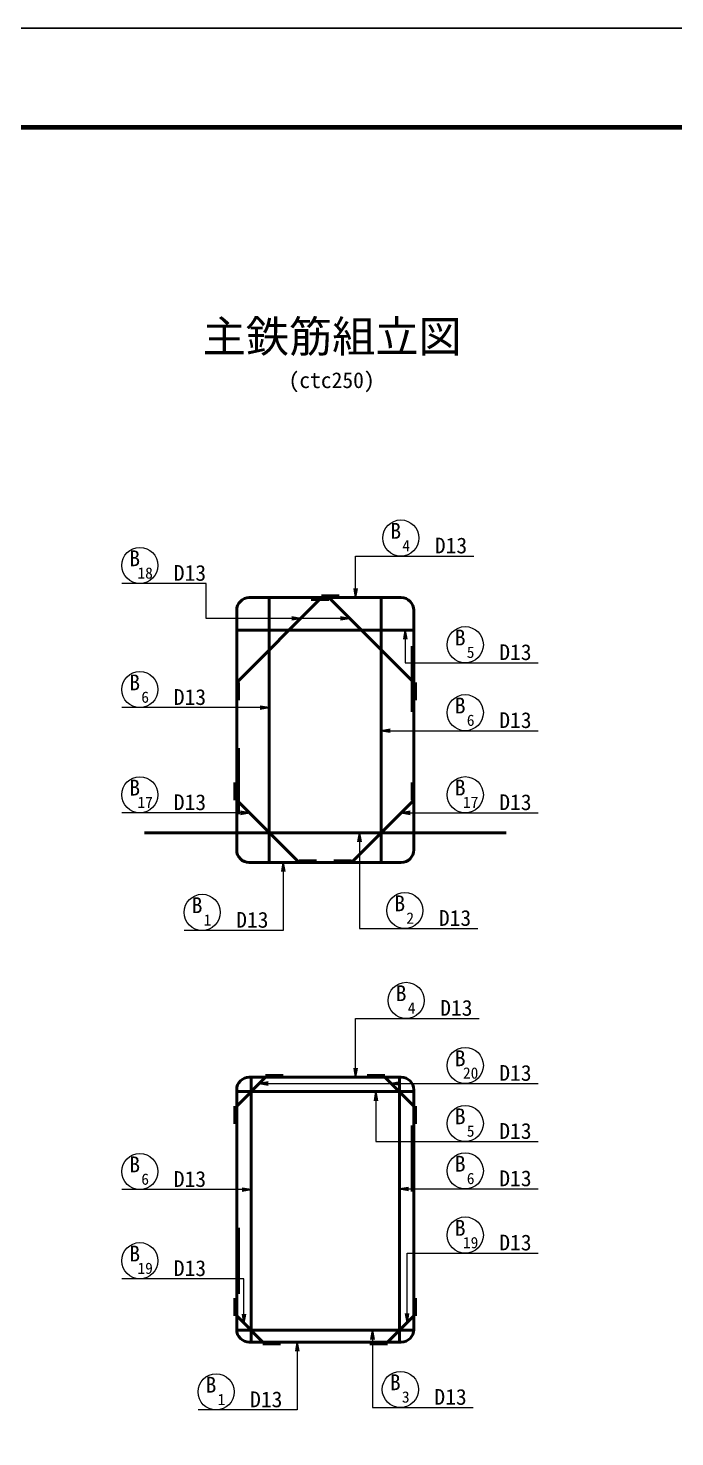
# Model space of a CAD drawing. Header units: millimetres. Extents: x 169470 to 758170, y -17820 to 11880.
# Drawn here: x 489591 to 496746, y -3703 to 11880 of the extents above; entities that cross this region are included whole.
import ezdxf
from ezdxf.enums import TextEntityAlignment as Align

# ---------------------------------------------------------------- set-up
doc = ezdxf.new("R2010")
doc.units = ezdxf.units.MM
doc.header["$LTSCALE"] = 50
doc.layers.get('Defpoints').update_dxf_attribs({"color": 151})
for name, color, linetype, lineweight in [('D-STR-HTXT', 7, 'Continuous', 13), ('D-STR-STR1', 2, 'Continuous', 50), ('D-STR-STR5', 6, 'Continuous', 50), ('D-STR-TXT', 7, 'Continuous', 13), ('D-TTL', 2, 'Continuous', 140)]:
    doc.layers.add(name, color=color, linetype=linetype, lineweight=lineweight)
doc.styles.add('YOKO_GOTHIC', font='MS Gothic.ttf')
doc.dimstyles.new('S50', dxfattribs={"dimscale": 50, "dimtxt": 3.5, "dimasz": 2, "dimexe": 1, "dimexo": 1, "dimgap": 1, "dimtad": 1, "dimdec": 0, "dimzin": 1, "dimdsep": 46, "dimtxsty": 'YOKO_GOTHIC', "dimblk": 'OPEN', "dimcen": 0, "dimclrd": 256, "dimclre": 256, "dimclrt": 256, "dimaunit": 1, "dimadec": 3, "dimazin": 0, "dimtfac": 1, "dimtdec": 0, "dimtix": 1, "dimtmove": 2, "dimatfit": 3, "dimldrblk": 'OPEN', "dimfxl": 1, "dimlwd": -1, "dimlwe": -1, "dimarcsym": 2})

# ---------------------------------------------------------------- blocks, each defined once
blk = doc.blocks.new('_Open')
at = {"color": 0, "linetype": 'ByBlock', "lineweight": -2}
for p, q in [((-1, 0.17), (0, 0)), ((-1, -0.17), (0, 0)), ((0, 0), (-1, 0))]:
    blk.add_line(p, q, dxfattribs=at)

msp = doc.modelspace()

# ---------------------------------------------------------------- linework, layer by layer
at = {"layer": 'D-STR-HTXT'}
msp.add_line((491561.64, 5736.71), (490626.3, 5736.71), dxfattribs=at)
for centre in [(493714.56, 6240.02), (490826.3, 5936.71), (494427.61, 5059.91), (490826.3, 4563.55), (494427.61, 4308.12), (490826.3, 3399.95), (494427.61, 3400.36), (491516.5, 2099.27), (493759.12, 2119.7), (493773.93, 1125.11), (494427.61, 405.7), (494427.61, -236.6), (490826.3, -768.13), (494427.61, -760.7), (494427.61, -1470.38), (490826.3, -1754.31), (491670.5, -3205.59), (493709.46, -3178.18)]:
    msp.add_circle(centre, 200, dxfattribs=at)
at = {"layer": 'D-STR-STR1'}
for p, q in [((492838.5, 5580.53), (491898.21, 4640.24)), ((492258.21, 5580.53), (492258.21, 2650.53)), ((492917.91, 5560.53), (492722.91, 5560.53)), ((492838.5, 5600.53), (493033.5, 5600.53)), ((492917.91, 5580.53), (493858.21, 4640.24)), ((493498.21, 5580.53), (493498.21, 2650.53)), ((491898.21, 5220.53), (493858.21, 5220.53)), ((491918.21, 4640.24), (491918.21, 4445.24)), ((493878.21, 4640.24), (493878.21, 4445.24)), ((491878.21, 3340.53), (491878.21, 3535.53)), ((493838.21, 3340.53), (493838.21, 3535.53)), ((491898.21, 3340.53), (492588.21, 2650.53)), ((493168.21, 2650.53), (493858.21, 3340.53)), ((490878.21, 2980.53), (494878.21, 2980.53)), ((493858.21, 2980.53), (491898.21, 2980.53)), ((492588.21, 2670.53), (492783.21, 2670.53)), ((493168.21, 2670.53), (492973.21, 2670.53)), ((492218.21, 275.67), (491898.21, -44.33)), ((492058.21, 275.67), (492058.21, -2654.33)), ((492218.21, 295.67), (492413.21, 295.67)), ((493538.21, 295.67), (493343.21, 295.67)), ((493538.21, 275.67), (493858.21, -44.33)), ((493698.21, 275.67), (493698.21, -2654.33)), ((493858.21, 115.67), (491898.21, 115.67)), ((491878.21, -44.33), (491878.21, -239.33)), ((493878.21, -44.33), (493878.21, -239.33)), ((491878.21, -2364.33), (491878.21, -2169.33)), ((493878.21, -2364.33), (493878.21, -2169.33)), ((491898.21, -2364.33), (492188.21, -2654.33)), ((493858.21, -2364.33), (493568.21, -2654.33)), ((493857.85, -2524.33), (491898.57, -2524.33)), ((492188.21, -2674.33), (492383.21, -2674.33)), ((493568.21, -2674.33), (493373.21, -2674.33))]:
    msp.add_line(p, q, dxfattribs=at)
for points in [[(491898.21, 5440.53), (491898.21, 2790.53, 0.41421356), (492038.21, 2650.53), (493718.21, 2650.53, 0.41421356), (493858.21, 2790.53), (493858.21, 5440.53, 0.41421356), (493718.21, 5580.53), (492038.21, 5580.53, 0.41421356)], [(493858.21, -2514.33), (493858.21, 135.67, 0.41421356), (493718.21, 275.67), (492038.21, 275.67, 0.41421356), (491898.21, 135.67), (491898.21, -2514.33, 0.41421356), (492038.21, -2654.33), (493718.21, -2654.33, 0.41421356)]]:
    msp.add_lwpolyline(points, format="xyb", close=True, dxfattribs=at)
at = {"layer": 'D-STR-STR5'}
for p, q in [((493838.21, 5045.55), (493838.21, 4315.55)), ((491918.21, 3185.55), (491918.21, 3915.55)), ((493838.21, -259.31), (493838.21, -989.31)), ((491918.21, -2119.31), (491918.21, -1389.31))]:
    msp.add_line(p, q, dxfattribs=at)
at = {"layer": 'D-TTL'}
msp.add_lwpolyline([(464844.53, 10780), (464844.53, -16720), (504844.53, -16720), (504844.53, 10780)], close=True, dxfattribs=at)
at = {"layer": 'Defpoints', "color": 1}
msp.add_lwpolyline([(463819.53, 11880), (463819.53, -17820), (505869.53, -17820), (505869.53, 11880)], close=True, dxfattribs=at)

# ---------------------------------------------------------------- texts
at = {"layer": 'D-STR-TXT', "style": 'YOKO_GOTHIC'}
msp.add_text('主鉄筋組立図', height=350, dxfattribs=at).set_placement((492954.75, 8189.68), align=Align.BOTTOM_CENTER)
for s, p in [('(ctc250)', (492472.46, 7898.63)), ('D13', (494091.08, 6070.02)), ('D13', (491202.82, 5766.71)), ('D13', (494804.13, 4889.91)), ('D13', (491202.82, 4393.55)), ('D13', (494804.13, 4138.12)), ('D13', (491202.82, 3229.95)), ('D13', (494804.13, 3230.36)), ('D13', (491893.02, 1929.27)), ('D13', (494135.64, 1949.7)), ('D13', (494150.45, 955.11)), ('D13', (494804.13, 235.7)), ('D13', (494804.13, -406.6)), ('D13', (491202.82, -938.13)), ('D13', (494804.13, -930.7)), ('D13', (494804.13, -1640.38)), ('D13', (491202.82, -1924.31)), ('D13', (492047.02, -3375.59)), ('D13', (494085.98, -3348.18))]:
    msp.add_text(s, height=175, dxfattribs=at).set_placement(p)
for s, height, p in [('B', 175, (493658.29, 6231.7)), ('B', 175, (490770.03, 5928.4)), ('4', 125, (493773.95, 6093.9)), ('18', 125, (490885.69, 5790.59)), ('B', 175, (494371.34, 5051.59)), ('5', 125, (494487, 4913.79)), ('B', 175, (490770.03, 4555.23)), ('6', 125, (490885.69, 4417.43)), ('B', 175, (494371.34, 4299.8)), ('6', 125, (494487, 4162)), ('B', 175, (490770.03, 3391.64)), ('B', 175, (494371.34, 3392.04)), ('17', 125, (490885.69, 3253.83)), ('17', 125, (494487, 3254.24)), ('B', 175, (491460.22, 2090.96)), ('B', 175, (493702.85, 2111.38)), ('1', 125, (491575.88, 1953.15)), ('2', 125, (493818.51, 1973.58)), ('B', 175, (493717.66, 1116.79)), ('4', 125, (493833.32, 978.99)), ('B', 175, (494371.34, 397.39)), ('20', 125, (494487, 259.58)), ('B', 175, (494371.34, -244.91)), ('5', 125, (494487, -382.72)), ('B', 175, (490770.03, -776.45)), ('B', 175, (494371.34, -769.01)), ('6', 125, (490885.69, -914.25)), ('6', 125, (494487, -906.82)), ('B', 175, (494371.34, -1478.7)), ('19', 125, (494487, -1616.5)), ('B', 175, (490770.03, -1762.62)), ('19', 125, (490885.69, -1900.43)), ('B', 175, (491614.23, -3213.91)), ('B', 175, (493653.18, -3186.49)), ('1', 125, (491729.89, -3351.71)), ('3', 125, (493768.84, -3324.3))]:
    msp.add_text(s, height=height, dxfattribs=at).set_placement(p, align=Align.CENTER)

# ---------------------------------------------------------------- leaders
at = {"layer": 'D-STR-HTXT'}
for points in [[(493214.8, 5580.53), (493214.8, 6040.02), (494521.12, 6040.02)], [(493146.92, 5351.53), (491561.64, 5351.53), (491561.64, 5736.71)], [(492609.5, 5351.53), (492112.73, 5351.53)], [(493764.07, 5220.53), (493764.07, 4859.91), (495234.17, 4859.91)], [(492258.21, 4363.55), (490626.3, 4363.55)], [(493498.21, 4108.12), (495234.17, 4108.12)], [(492038.79, 3199.95), (490626.3, 3199.95)], [(493718.03, 3200.36), (495234.17, 3200.36)], [(493256.92, 2980.53), (493256.92, 1919.7), (494565.69, 1919.7)], [(492414.01, 2650.53), (492414.01, 1899.27), (491316.5, 1899.27)], [(493214.8, 275.67), (493214.8, 925.11), (494580.49, 925.11)], [(492148.24, 205.7), (495234.17, 205.7)], [(493608.18, 205.7), (493905.35, 205.7)], [(493438.82, 115.67), (493438.82, -436.6), (495234.17, -436.6)], [(492058.21, -968.13), (490626.3, -968.13)], [(493698.21, -960.7), (495234.17, -960.7)], [(493783.82, -2438.72), (493783.82, -1670.38), (495234.17, -1670.38)], [(491977.99, -2444.11), (491977.99, -1954.31), (490626.3, -1954.31)], [(493401.12, -2524.33), (493401.12, -3378.18), (494516.02, -3378.18)], [(492568.02, -2654.33), (492568.02, -3405.59), (491470.5, -3405.59)]]:
    msp.add_leader(points, dimstyle='S50', dxfattribs=at)

doc.saveas('drawing.dxf')
